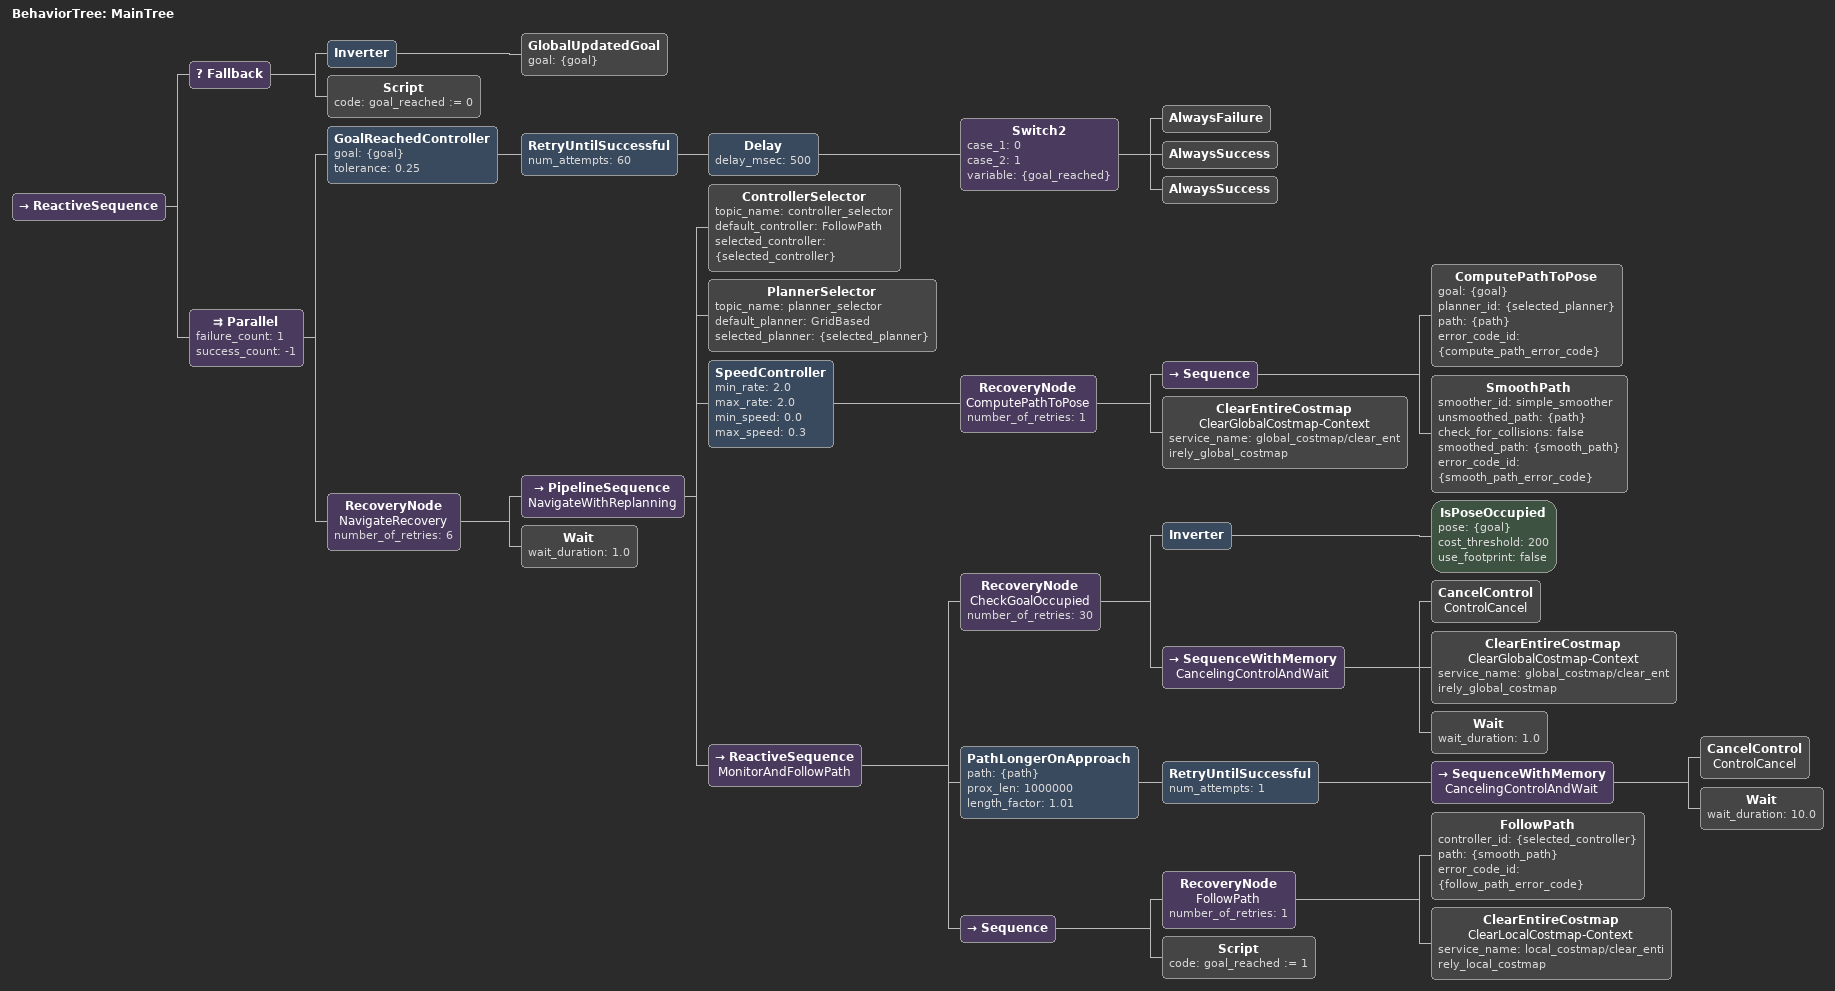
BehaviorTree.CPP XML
<?xml version="1.0" encoding="UTF-8"?>
<root BTCPP_format="4">
  <BehaviorTree ID="MainTree">
    <ReactiveSequence>
      <Fallback>
        <Inverter>
          <GlobalUpdatedGoal goal="{goal}"/>
        </Inverter>
        <Script code="goal_reached := 0"/>
      </Fallback>
      <Parallel failure_count="1"
                success_count="-1">
        <GoalReachedController goal="{goal}"
                               tolerance="0.25">
          <RetryUntilSuccessful num_attempts="60">
            <Delay delay_msec="500">
              <Switch2 case_1="0"
                       case_2="1"
                       variable="{goal_reached}">
                <AlwaysFailure/>
                <AlwaysSuccess/>
                <AlwaysSuccess/>
              </Switch2>
            </Delay>
          </RetryUntilSuccessful>
        </GoalReachedController>
        <RecoveryNode name="NavigateRecovery"
                      number_of_retries="6">
          <PipelineSequence name="NavigateWithReplanning">
            <ControllerSelector topic_name="controller_selector"
                                default_controller="FollowPath"
                                selected_controller="{selected_controller}"/>
            <PlannerSelector topic_name="planner_selector"
                             default_planner="GridBased"
                             selected_planner="{selected_planner}"/>
            <SpeedController min_rate="2.0"
                             max_rate="2.0"
                             min_speed="0.0"
                             max_speed="0.3">
              <RecoveryNode name="ComputePathToPose"
                            number_of_retries="1">
                <Sequence>
                  <ComputePathToPose goal="{goal}"
                                     planner_id="{selected_planner}"
                                     path="{path}"
                                     error_code_id="{compute_path_error_code}"/>
                  <SmoothPath smoother_id="simple_smoother"
                              unsmoothed_path="{path}"
                              check_for_collisions="false"
                              smoothed_path="{smooth_path}"
                              error_code_id="{smooth_path_error_code}"/>
                </Sequence>
                <ClearEntireCostmap name="ClearGlobalCostmap-Context"
                                    service_name="global_costmap/clear_entirely_global_costmap"/>
              </RecoveryNode>
            </SpeedController>
            <ReactiveSequence name="MonitorAndFollowPath">
              <RecoveryNode name="CheckGoalOccupied"
                            number_of_retries="30">
                <Inverter>
                  <IsPoseOccupied pose="{goal}"
                                  cost_threshold="200"
                                  use_footprint="false"/>
                </Inverter>
                <SequenceWithMemory name="CancelingControlAndWait">
                  <CancelControl name="ControlCancel"/>
                  <ClearEntireCostmap name="ClearGlobalCostmap-Context"
                                      service_name="global_costmap/clear_entirely_global_costmap"/>
                  <Wait wait_duration="1.0"/>
                </SequenceWithMemory>
              </RecoveryNode>
              <PathLongerOnApproach path="{path}"
                                    prox_len="1000000"
                                    length_factor="1.01">
                <RetryUntilSuccessful num_attempts="1">
                  <SequenceWithMemory name="CancelingControlAndWait">
                    <CancelControl name="ControlCancel"/>
                    <Wait wait_duration="10.0"/>
                  </SequenceWithMemory>
                </RetryUntilSuccessful>
              </PathLongerOnApproach>
              <Sequence>
                <RecoveryNode name="FollowPath"
                              number_of_retries="1">
                  <FollowPath controller_id="{selected_controller}"
                              path="{smooth_path}"
                              error_code_id="{follow_path_error_code}"/>
                  <ClearEntireCostmap name="ClearLocalCostmap-Context"
                                      service_name="local_costmap/clear_entirely_local_costmap"/>
                </RecoveryNode>
                <Script code="goal_reached := 1"/>
              </Sequence>
            </ReactiveSequence>
          </PipelineSequence>
          <Wait wait_duration="1.0"/>
        </RecoveryNode>
      </Parallel>
    </ReactiveSequence>
  </BehaviorTree>

</root>
